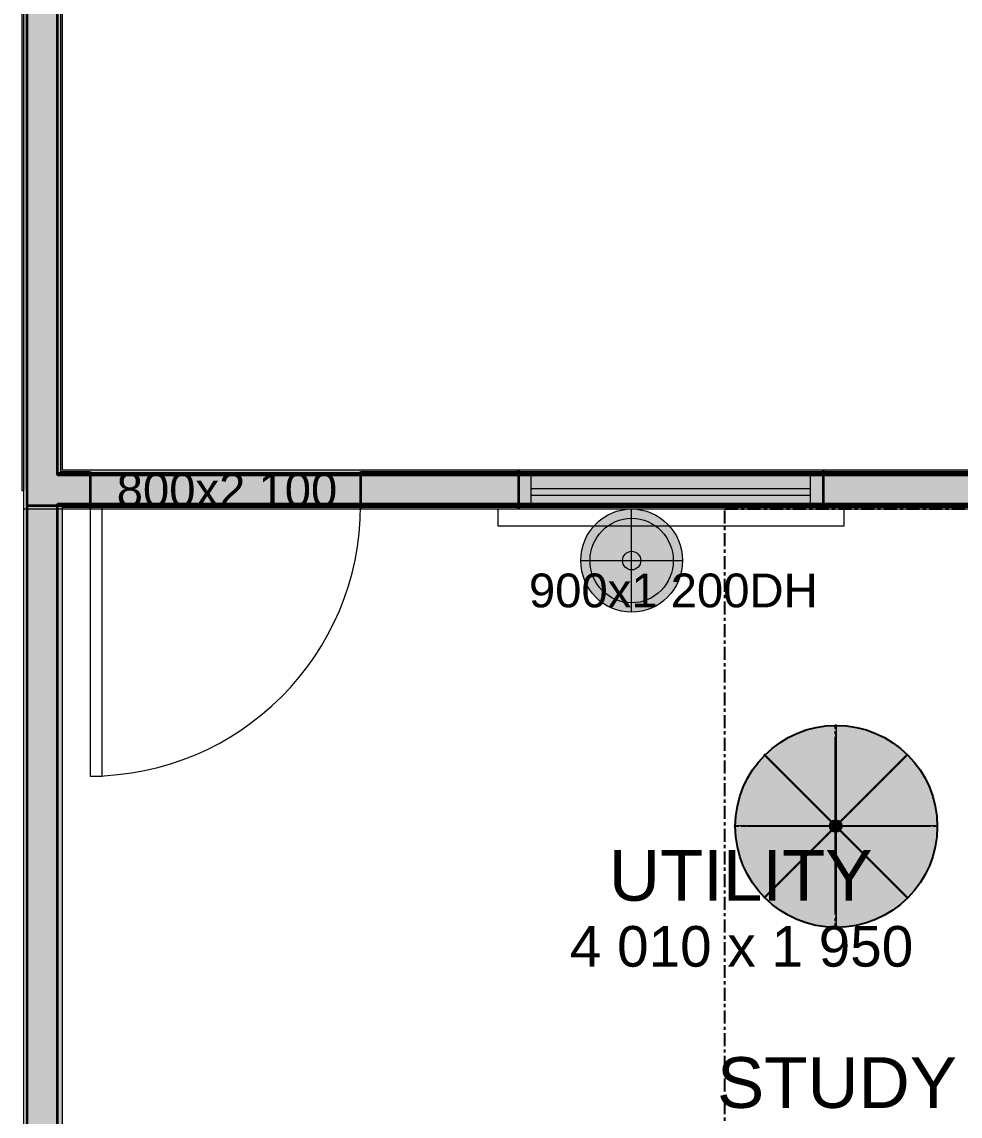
# Model space of a CAD drawing. Header units: inches. Extents: x -2190 to 40245, y -11272 to 33470.
# Drawn here: x 8062 to 10838, y 13514 to 16751 of the extents above; entities that cross this region are included whole.
import ezdxf

# ---------------------------------------------------------------- set-up
doc = ezdxf.new("R2010")
doc.units = ezdxf.units.IN
doc.header["$LTSCALE"] = 96
doc.header["$MEASUREMENT"] = 0
doc.linetypes.add('DASHDOT', pattern=[0.7, 0.4, -0.1, 0.1, -0.1])
for name, color, linetype, lineweight, true_color in [('Architectural Blocks-2', 7, 'DASHDOT', 25, 0x008000), ('Doors-2', 7, 'Continuous', 18, 0x800080), ('Doors_ Labels-2', 7, 'Continuous', 18, 0x000080), ('Fixtures_ Exterior-2', 7, 'Continuous', 18, 0x008080), ('Furniture_ Interior-2', 7, 'Continuous', 25, 0x800080), ('Room Labels-1', 7, 'Continuous', 18, 0x008080), ('Room Labels-2', 7, 'Continuous', 18, 0x008080), ('Rooms_ Interior Dimensions-1', 7, 'Continuous', 18, 0x008080), ('Walls_  Normal-1', 7, 'Continuous', 35, 0x000000), ('Walls_  Normal-2', 7, 'Continuous', 35, 0x000000), ('Walls_  Normal-3', 7, 'Continuous', 35, 0x000000), ('Walls_  Normal-Ext T_Frame - 600 OC - Int_PB Ext_WRC cladding-L1-1', 7, 'Continuous', 35, 0x000000), ('Walls_  Normal-Ext T_Frame - 600 OC - Int_PB Ext_WRC cladding-L1-2', 7, 'Continuous', 35, 0x000000), ('Walls_  Normal-Ext T_Frame - 600 OC - Int_PB Ext_WRC cladding-L1-3', 7, 'Continuous', 35, 0x000000), ('Walls_  Normal-Ext T_Frame - 600 OC - Int_PB Ext_WRC cladding-L2-1', 7, 'Continuous', 35, 0x000000), ('Walls_  Normal-Ext T_Frame - 600 OC - Int_PB Ext_WRC cladding-L2-2', 7, 'Continuous', 35, 0x000000), ('Walls_  Normal-Ext T_Frame - 600 OC - Int_PB Ext_WRC cladding-L2-3', 7, 'Continuous', 35, 0x000000), ('Walls_  Normal-Ext T_Frame - 600 OC - Int_PB Ext_WRC cladding-L3-1', 7, 'Continuous', 35, 0x000000), ('Walls_  Normal-Ext T_Frame - 600 OC - Int_PB Ext_WRC cladding-L3-2', 7, 'Continuous', 35, 0x000000), ('Walls_  Normal-Ext T_Frame - 600 OC - Int_PB Ext_WRC cladding-L3-3', 7, 'Continuous', 35, 0x000000), ('Walls_  Normal-Ext T_Frame - 600 OC - Int_PB Ext_WRC cladding-L4-1', 7, 'Continuous', 35, 0x000000), ('Walls_  Normal-Ext T_Frame - 600 OC - Int_PB Ext_WRC cladding-L4-2', 7, 'Continuous', 35, 0x000000), ('Walls_  Normal-Ext T_Frame - 600 OC - Int_PB Ext_WRC cladding-L4-3', 7, 'Continuous', 35, 0x000000), ('Walls_  Normal-Int S_Frame - 600 OC - PB both sides-L1-1', 7, 'Continuous', 35, 0x000000), ('Walls_  Normal-Int S_Frame - 600 OC - PB both sides-L1-2', 7, 'Continuous', 35, 0x000000), ('Walls_  Normal-Int S_Frame - 600 OC - PB both sides-L2-1', 7, 'Continuous', 35, 0x000000), ('Walls_  Normal-Int S_Frame - 600 OC - PB both sides-L2-2', 7, 'Continuous', 35, 0x000000), ('Walls_  Normal-Int S_Frame - 600 OC - PB both sides-L3-1', 7, 'Continuous', 35, 0x000000), ('Walls_  Normal-Int S_Frame - 600 OC - PB both sides-L3-2', 7, 'Continuous', 35, 0x000000), ('Walls_  Normal-Int S_Frame - 600 OC - PB both sides-L4-1', 7, 'Continuous', 35, 0x000000), ('Walls_  Normal-Int S_Frame - 600 OC - PB both sides-L4-2', 7, 'Continuous', 35, 0x000000), ('Windows-3', 7, 'Continuous', 18, 0x000000), ('Windows_ Labels-3', 7, 'Continuous', 9, 0x000080)]:
    doc.layers.add(name, color=color, linetype=linetype, lineweight=lineweight, true_color=true_color)

# ---------------------------------------------------------------- blocks, each defined once
blk = doc.blocks.new('Seating_Ottomans_Round Ottoman')
at = {"color": 216, "linetype": 'Continuous', "lineweight": 18, "true_color": 0x800080}
for p, q in [((-1.3, 470.7), (-1.3, 477.2)), ((1.1, 477.2), (1.1, 255.3)), ((-1.3, 459.1), (-1.3, 466.2)), ((-1.3, 255.3), (-1.3, 452.7)), ((-0.1, 459.2), (-1, 453.6)), ((-0.1, 458.4), (-0.1, 450.6)), ((-169.4, 411.6), (-9.5, 251.7)), ((170.9, 409.9), (11, 250)), ((-230.2, 239.4), (-236.7, 239.4)), ((-218.6, 239.4), (-225.7, 239.4)), ((-218.7, 240.6), (-213.1, 239.8)), ((-14.8, 239.4), (-210.2, 239.4)), ((-13.3, 247.3), (-13.1, 248.1)), ((-11.4, 249.9), (-11.2, 250)), ((-9.5, 251.7), (-9.4, 251.9)), ((14.5, 241.8), (236.5, 241.8)), ((209.9, 239.4), (14.5, 239.4)), ((225.5, 239.4), (218.2, 239.4)), ((236.5, 239.4), (229.7, 239.4)), ((-171.1, 71.3), (-11.2, 231.2)), ((-9.5, 229.5), (-169.4, 69.6)), ((-1.3, 30.6), (-1.3, 226)), ((169.2, 69.6), (9.2, 229.5)), ((-169.4, 69.6), (-171.1, 71.3)), ((-1.3, 15), (-1.3, 22.3)), ((-1.3, 4), (-1.3, 10.8))]:
    blk.add_line(p, q, dxfattribs=at)
for points in [[(-1.3, 478), (-1.3, 481.2), (1.1, 481.2), (1.1, 477.8)], [(-11.2, 250), (-171.1, 409.9), (-169.4, 411.6)], [(9.2, 251.7), (169.2, 411.6), (170.9, 409.9)], [(-237.5, 239.4), (-240.8, 239.4), (-240.8, 241.8), (-14.8, 241.8)], [(209.9, 240.6), (218.4, 240.6), (212.9, 239.8)], [(237.2, 241.8), (240.5, 241.8), (240.5, 239.4), (237.1, 239.4)], [(1.1, 226), (1.1, 0), (-1.3, 0), (-1.3, 3.4)], [(11, 231.2), (170.9, 71.3), (169.2, 69.6)], [(-1, 27.6), (-0.1, 22.1), (-0.1, 22.8)]]:
    blk.add_lwpolyline(points, dxfattribs=at)
blk.add_lwpolyline([(-13.1, 233.1), (-15.1, 240.6), (-13.1, 248.1), (-7.6, 253.6), (-0.1, 255.6), (7.4, 253.6), (12.8, 248.1), (14.9, 240.6), (12.8, 233.1), (7.4, 227.6), (-0.1, 225.6), (-7.6, 227.6)], close=True, dxfattribs=at)
at = {"color": 216, "true_color": 0x800080}
blk.add_circle((1.1, 239.7), 239.7, dxfattribs=at)
at = {"color": 7, "true_color": 0xffffff}
for points in [[(1.1, 479.4), (-224.2, 321.7), (-238.6, 239.7), (-235, 281.3)], [(1.1, 479.4), (-238.6, 239.7), (-224.2, 157.7), (-235, 198.1)], [(1.1, 479.4), (-182.5, 393.8), (-224.2, 321.7), (-206.5, 359.5)], [(1.1, 479.4), (-224.2, 157.7), (-182.5, 85.6), (-206.5, 119.8)], [(1.1, 479.4), (-118.8, 447.3), (-182.5, 393.8), (-153, 423.3)], [(1.1, 479.4), (-182.5, 85.6), (-118.8, 32.1), (-153, 56.1)], [(1.1, 479.4), (-40.5, 475.7), (-118.8, 447.3), (-80.9, 464.9)], [(1.1, 479.4), (-118.8, 32.1), (-40.5, 3.6), (-80.9, 14.5)], [(1.1, 479.4), (-40.5, 3.6), (42.7, 3.6), (1.1, 0)], [(1.1, 479.4), (42.7, 3.6), (120.9, 32.1), (83, 14.5)], [(1.1, 479.4), (120.9, 32.1), (184.7, 85.6), (155.1, 56.1)], [(1.1, 479.4), (184.7, 85.6), (226.3, 157.7), (208.6, 119.8)], [(1.1, 479.4), (226.3, 157.7), (240.8, 239.7), (237.1, 198.1)], [(1.1, 479.4), (240.8, 239.7), (226.3, 321.7), (237.1, 281.3)], [(1.1, 479.4), (226.3, 321.7), (184.7, 393.8), (208.6, 359.5)], [(1.1, 479.4), (184.7, 393.8), (120.9, 447.3), (155.1, 423.3)], [(1.1, 479.4), (120.9, 447.3), (42.7, 475.7), (83, 464.9)]]:
    blk.add_solid(points, dxfattribs=at)
at = {"color": 7, "linetype": 'Continuous', "lineweight": 18, "true_color": 0xffffff}
for points in [[(-7.6, 227.6), (-13.1, 233.1), (-13.1, 248.1), (-15.1, 240.6)], [(-7.6, 227.6), (-13.1, 248.1), (-0.1, 255.6), (-7.6, 253.6)], [(-7.6, 227.6), (-0.1, 255.6), (12.8, 248.1), (7.4, 253.6)], [(-7.6, 227.6), (12.8, 248.1), (12.8, 233.1), (14.9, 240.6)], [(-7.6, 227.6), (12.8, 233.1), (-0.1, 225.6), (7.4, 227.6)]]:
    blk.add_solid(points, dxfattribs=at)
blk = doc.blocks.new('Garage Items_Garbage Cans_Round Garbage')
at = {"color": 18, "linetype": 'Continuous', "lineweight": 18, "true_color": 0x000000}
for p, q in [((-0.8, 0), (-0.8, 220.6)), ((110.8, 109.7), (-110.8, 109.7))]:
    blk.add_line(p, q, dxfattribs=at)
at = {"color": 136, "true_color": 0x008080}
blk.add_circle((-0.5, 110.3), 110.3, dxfattribs=at)
at = {"color": 18, "linetype": 'Continuous', "lineweight": 18, "true_color": 0x000000}
for radius in [90.3, 19.8]:
    blk.add_circle((-0.5, 110.3), radius, dxfattribs=at)
at = {"color": 7, "true_color": 0xffffff}
for points in [[(-0.5, 220.6), (-104.2, 148), (-110.8, 110.3), (-109.1, 129.5)], [(-0.5, 220.6), (-110.8, 110.3), (-104.2, 72.6), (-109.1, 91.1)], [(-0.5, 220.6), (-85, 181.2), (-104.2, 148), (-96, 165.5)], [(-0.5, 220.6), (-104.2, 72.6), (-85, 39.4), (-96, 55.2)], [(-0.5, 220.6), (-55.7, 205.8), (-85, 181.2), (-71.4, 194.8)], [(-0.5, 220.6), (-85, 39.4), (-55.7, 14.8), (-71.4, 25.8)], [(-0.5, 220.6), (-19.7, 218.9), (-55.7, 205.8), (-38.2, 214)], [(-0.5, 220.6), (-55.7, 14.8), (-19.7, 1.7), (-38.2, 6.7)], [(-0.5, 220.6), (-19.7, 1.7), (18.6, 1.7), (-0.5, 0)], [(-0.5, 220.6), (18.6, 1.7), (54.6, 14.8), (37.2, 6.7)], [(-0.5, 220.6), (54.6, 14.8), (84, 39.4), (70.4, 25.8)], [(-0.5, 220.6), (84, 39.4), (103.1, 72.6), (95, 55.2)], [(-0.5, 220.6), (103.1, 72.6), (109.8, 110.3), (108.1, 91.1)], [(-0.5, 220.6), (109.8, 110.3), (103.1, 148), (108.1, 129.5)], [(-0.5, 220.6), (103.1, 148), (84, 181.2), (95, 165.5)], [(-0.5, 220.6), (84, 181.2), (54.6, 205.8), (70.4, 194.8)], [(-0.5, 220.6), (54.6, 205.8), (18.6, 218.9), (37.2, 214)]]:
    blk.add_solid(points, dxfattribs=at)

msp = doc.modelspace()

# ---------------------------------------------------------------- linework, layer by layer
at = {"layer": 'Architectural Blocks-2'}
for p, q in [((10142, 12847.5), (10142, 15310)), ((10142, 15310), (12195, 15310))]:
    msp.add_line(p, q, dxfattribs=at)
at = {"layer": 'Doors-2', "color": 216, "linetype": 'Continuous', "lineweight": 18, "true_color": 0x800080}
for p, q in [((8264.5, 15320), (8264.5, 14520)), ((8299.5, 15320), (8264.5, 15320)), ((8299.5, 15320), (8299.5, 14520)), ((8264.5, 14520), (8299.5, 14520))]:
    msp.add_line(p, q, dxfattribs=at)
msp.add_arc((8264.5, 15320), 800, 270, 0, dxfattribs=at)
at = {"layer": 'Walls_  Normal-1', "color": 8, "true_color": 0x808080}
for points in [[(8167.5, 29015), (8167.5, 13355), (8077.5, 29105), (8077.5, 13310)], [(8167.5, 15415), (12252.5, 15415), (8167.5, 15325), (12210, 15325)]]:
    msp.add_solid(points, dxfattribs=at)
at = {"layer": 'Walls_  Normal-1', "color": 1, "true_color": 0xff0000}
for points in [[(8182.5, 29005), (8182.5, 15425), (8167.5, 29015), (8167.5, 15415)], [(8182.5, 15315), (8182.5, 13365), (8167.5, 15325), (8167.5, 13355)]]:
    msp.add_solid(points, dxfattribs=at)
at = {"layer": 'Walls_  Normal-2'}
for p, q in [((8264.5, 15420), (8264.5, 15310)), ((9064.5, 15420), (9064.5, 15310))]:
    msp.add_line(p, q, dxfattribs=at)
at = {"layer": 'Walls_  Normal-2', "color": 1, "true_color": 0xff0000}
for points in [[(8062.5, 15365), (8062.5, 29120), (8077.5, 15365), (8077.5, 29105)], [(8182.5, 15310), (8182.5, 8960.3), (8167.5, 15320), (8167.5, 8950.3)], [(8182.5, 15310), (8182.5, 8960.3), (8167.5, 15320), (8167.5, 8950.3)]]:
    msp.add_solid(points, dxfattribs=at)
at = {"layer": 'Walls_  Normal-2', "color": 8, "true_color": 0x808080}
for points in [[(8077.5, 15365), (8077.5, 29105), (8167.5, 15410), (8167.5, 29015)], [(8077.5, 15365), (8167.5, 15410), (8077.5, 15365), (8167.5, 15320)], [(8077.5, 15365), (8167.5, 15410), (8077.5, 15365), (8167.5, 15320)], [(8167.5, 15410), (8264.5, 15410), (8167.5, 15320), (8264.5, 15320)], [(9064.5, 15410), (12252.5, 15410), (9064.5, 15320), (12210, 15320)], [(8167.5, 15320), (8167.5, 3430), (8077.5, 15365), (8077.5, 3340)], [(8167.5, 15320), (8167.5, 3430), (8077.5, 15365), (8077.5, 3340)]]:
    msp.add_solid(points, dxfattribs=at)
at = {"layer": 'Walls_  Normal-3'}
for p, q in [((9532.5, 15310), (9532.5, 15425)), ((10432.5, 15425), (10432.5, 15310))]:
    msp.add_line(p, q, dxfattribs=at)
at = {"layer": 'Walls_  Normal-3', "color": 8, "true_color": 0x808080}
for points in [[(8167.5, 29015), (8167.5, 15410), (8077.5, 29105), (8077.5, 15320)], [(8167.5, 15410), (9532.5, 15410), (8077.5, 15320), (9532.5, 15320)], [(10432.5, 15410), (11332.5, 15410), (10432.5, 15320), (11332.5, 15320)]]:
    msp.add_solid(points, dxfattribs=at)
at = {"layer": 'Walls_  Normal-3', "color": 1, "true_color": 0xff0000}
for points in [[(8182.5, 29005), (8182.5, 15425), (8167.5, 29015), (8167.5, 15410)], [(8182.5, 15425), (9532.5, 15425), (8167.5, 15410), (9532.5, 15410)], [(10432.5, 15425), (11332.5, 15425), (10432.5, 15410), (11332.5, 15410)]]:
    msp.add_solid(points, dxfattribs=at)
at = {"layer": 'Walls_  Normal-Ext T_Frame - 600 OC - Int_PB Ext_WRC cladding-L1-1', "color": 18, "linetype": 'Continuous', "lineweight": 0, "true_color": 0x000000}
for p, q in [((8182.5, 15425), (8182.5, 29005)), ((8182.5, 13365), (8182.5, 15315))]:
    msp.add_line(p, q, dxfattribs=at)
at = {"layer": 'Walls_  Normal-Ext T_Frame - 600 OC - Int_PB Ext_WRC cladding-L1-2', "color": 18, "linetype": 'Continuous', "lineweight": 0, "true_color": 0x000000}
for p, q in [((8062.5, 29120), (8062.5, 15365)), ((8062.5, 15365), (8067.5, 15365)), ((8182.5, 8960.3), (8182.5, 15310)), ((8182.5, 8960.3), (8182.5, 15310))]:
    msp.add_line(p, q, dxfattribs=at)
at = {"layer": 'Walls_  Normal-Ext T_Frame - 600 OC - Int_PB Ext_WRC cladding-L1-3', "color": 18, "linetype": 'Continuous', "lineweight": 0, "true_color": 0x000000}
for p, q in [((8182.5, 15425), (8182.5, 29005)), ((9532.5, 15425), (8182.5, 15425)), ((11332.5, 15425), (10432.5, 15425))]:
    msp.add_line(p, q, dxfattribs=at)
at = {"layer": 'Walls_  Normal-Ext T_Frame - 600 OC - Int_PB Ext_WRC cladding-L2-1', "color": 18, "linetype": 'Continuous', "lineweight": 35, "true_color": 0x000000}
for p, q in [((8167.5, 15415), (8167.5, 29015)), ((8167.5, 13355), (8167.5, 15325))]:
    msp.add_line(p, q, dxfattribs=at)
at = {"layer": 'Walls_  Normal-Ext T_Frame - 600 OC - Int_PB Ext_WRC cladding-L2-2', "color": 18, "linetype": 'Continuous', "lineweight": 35, "true_color": 0x000000}
for p, q in [((8077.5, 29105), (8077.5, 15365)), ((8167.5, 8950.3), (8167.5, 15320)), ((8167.5, 8950.3), (8167.5, 15320))]:
    msp.add_line(p, q, dxfattribs=at)
at = {"layer": 'Walls_  Normal-Ext T_Frame - 600 OC - Int_PB Ext_WRC cladding-L2-3', "color": 18, "linetype": 'Continuous', "lineweight": 35, "true_color": 0x000000}
for p, q in [((8167.5, 15410), (8167.5, 29015)), ((9532.5, 15410), (8167.5, 15410)), ((11332.5, 15410), (10432.5, 15410))]:
    msp.add_line(p, q, dxfattribs=at)
at = {"layer": 'Walls_  Normal-Ext T_Frame - 600 OC - Int_PB Ext_WRC cladding-L3-1', "color": 18, "linetype": 'Continuous', "lineweight": 35, "true_color": 0x000000}
msp.add_line((8077.5, 29105), (8077.5, 13310), dxfattribs=at)
at = {"layer": 'Walls_  Normal-Ext T_Frame - 600 OC - Int_PB Ext_WRC cladding-L3-2', "color": 18, "linetype": 'Continuous', "lineweight": 35, "true_color": 0x000000}
for p, q in [((8167.5, 15410), (8167.5, 29015)), ((8077.5, 15365), (8077.5, 3340)), ((8077.5, 15365), (8077.5, 3340))]:
    msp.add_line(p, q, dxfattribs=at)
at = {"layer": 'Walls_  Normal-Ext T_Frame - 600 OC - Int_PB Ext_WRC cladding-L3-3', "color": 18, "linetype": 'Continuous', "lineweight": 35, "true_color": 0x000000}
for p, q in [((8077.5, 29105), (8077.5, 15320)), ((8077.5, 15320), (9532.5, 15320)), ((10432.5, 15320), (11332.5, 15320))]:
    msp.add_line(p, q, dxfattribs=at)
at = {"layer": 'Walls_  Normal-Ext T_Frame - 600 OC - Int_PB Ext_WRC cladding-L4-1', "color": 18, "linetype": 'Continuous', "lineweight": 0, "true_color": 0x000000}
msp.add_line((8067.5, 29120), (8067.5, 13310), dxfattribs=at)
at = {"layer": 'Walls_  Normal-Ext T_Frame - 600 OC - Int_PB Ext_WRC cladding-L4-2', "color": 18, "linetype": 'Continuous', "lineweight": 0, "true_color": 0x000000}
for p, q in [((8177.5, 15420), (8177.5, 29005)), ((8067.5, 15365), (8067.5, 3325)), ((8067.5, 15365), (8067.5, 3325))]:
    msp.add_line(p, q, dxfattribs=at)
at = {"layer": 'Walls_  Normal-Ext T_Frame - 600 OC - Int_PB Ext_WRC cladding-L4-3', "color": 18, "linetype": 'Continuous', "lineweight": 0, "true_color": 0x000000}
for p, q in [((8067.5, 29120), (8067.5, 15310)), ((8067.5, 15310), (9532.5, 15310)), ((10432.5, 15310), (11332.5, 15310))]:
    msp.add_line(p, q, dxfattribs=at)
at = {"layer": 'Walls_  Normal-Int S_Frame - 600 OC - PB both sides-L1-1', "color": 18, "linetype": 'Continuous', "lineweight": 0, "true_color": 0x000000}
msp.add_line((12252.5, 15425), (8182.5, 15425), dxfattribs=at)
at = {"layer": 'Walls_  Normal-Int S_Frame - 600 OC - PB both sides-L1-2', "color": 18, "linetype": 'Continuous', "lineweight": 0, "true_color": 0x000000}
for p, q in [((8264.5, 15420), (8177.5, 15420)), ((12252.5, 15420), (9064.5, 15420))]:
    msp.add_line(p, q, dxfattribs=at)
at = {"layer": 'Walls_  Normal-Int S_Frame - 600 OC - PB both sides-L2-1', "color": 18, "linetype": 'Continuous', "lineweight": 35, "true_color": 0x000000}
msp.add_line((12252.5, 15415), (8167.5, 15415), dxfattribs=at)
at = {"layer": 'Walls_  Normal-Int S_Frame - 600 OC - PB both sides-L2-2', "color": 18, "linetype": 'Continuous', "lineweight": 35, "true_color": 0x000000}
for p, q in [((8264.5, 15410), (8167.5, 15410)), ((12252.5, 15410), (9064.5, 15410))]:
    msp.add_line(p, q, dxfattribs=at)
at = {"layer": 'Walls_  Normal-Int S_Frame - 600 OC - PB both sides-L3-1', "color": 18, "linetype": 'Continuous', "lineweight": 35, "true_color": 0x000000}
msp.add_line((8167.5, 15325), (12210, 15325), dxfattribs=at)
at = {"layer": 'Walls_  Normal-Int S_Frame - 600 OC - PB both sides-L3-2', "color": 18, "linetype": 'Continuous', "lineweight": 35, "true_color": 0x000000}
for p, q in [((8167.5, 15320), (8264.5, 15320)), ((9064.5, 15320), (12210, 15320))]:
    msp.add_line(p, q, dxfattribs=at)
at = {"layer": 'Walls_  Normal-Int S_Frame - 600 OC - PB both sides-L4-1', "color": 18, "linetype": 'Continuous', "lineweight": 0, "true_color": 0x000000}
msp.add_line((8182.5, 15315), (12195, 15315), dxfattribs=at)
at = {"layer": 'Walls_  Normal-Int S_Frame - 600 OC - PB both sides-L4-2', "color": 18, "linetype": 'Continuous', "lineweight": 0, "true_color": 0x000000}
for p, q in [((8182.5, 15310), (8264.5, 15310)), ((9064.5, 15310), (12195, 15310))]:
    msp.add_line(p, q, dxfattribs=at)
at = {"layer": 'Windows-3'}
for p, q in [((10432.5, 15425), (9532.5, 15425)), ((9532.5, 15410), (9569.5, 15410)), ((9532.5, 15323), (9532.5, 15410)), ((9569.5, 15323), (9569.5, 15410)), ((10395.5, 15410), (10432.5, 15410)), ((10395.5, 15323), (10395.5, 15410)), ((10432.5, 15323), (10432.5, 15410)), ((9569.5, 15370.5), (10395.5, 15370.5)), ((9569.5, 15350.5), (10395.5, 15350.5)), ((9470, 15310), (9470, 15260)), ((9532.5, 15323), (9569.5, 15323)), ((10395.5, 15323), (10432.5, 15323)), ((10495, 15260), (10495, 15310)), ((9470, 15260), (10495, 15260))]:
    msp.add_line(p, q, dxfattribs=at)

# ---------------------------------------------------------------- block references
at = {"layer": 'Fixtures_ Exterior-2', "linetype": 'Continuous', "lineweight": 0, "xscale": 1.363636404275894, "yscale": 1.384672522544861}
msp.add_blockref('Garage Items_Garbage Cans_Round Garbage', (9867, 15004.5), dxfattribs=at)
at = {"layer": 'Furniture_ Interior-2', "linetype": 'Continuous', "lineweight": 0, "xscale": 1.246753260493279, "yscale": 1.246445402503014}
msp.add_blockref('Seating_Ottomans_Round Ottoman', (10470.4, 14072.1), dxfattribs=at)

# ---------------------------------------------------------------- texts
at = {"layer": 'Doors_ Labels-2', "color": 176, "lineweight": 0, "true_color": 0x000080, "insert": (8343, 15315.1), "char_height": 100, "width": 715, "attachment_point": 7}
msp.add_mtext('\\fArial|b0|i0|c0|p0;800x2 100', dxfattribs=at)
at = {"layer": 'Room Labels-1', "color": 136, "lineweight": 18, "true_color": 0x008080, "insert": (10188.8, 14148.9), "char_height": 150, "width": 913.5, "attachment_point": 8}
msp.add_mtext('\\fArial|b0|i0|c0|p0;UTILITY', dxfattribs=at)
at = {"layer": 'Room Labels-2', "color": 136, "lineweight": 18, "true_color": 0x008080, "insert": (10473.8, 13536.3), "char_height": 150, "width": 843, "attachment_point": 8}
msp.add_mtext('\\fArial|b0|i0|c0|p0;STUDY', dxfattribs=at)
at = {"layer": 'Rooms_ Interior Dimensions-1', "color": 136, "lineweight": 0, "true_color": 0x008080, "insert": (9683.5, 13954.6), "char_height": 120, "width": 1092, "attachment_point": 7}
msp.add_mtext('\\fArial|b0|i0|c0|p0;4 010 x 1 950', dxfattribs=at)
at = {"layer": 'Windows_ Labels-3', "color": 176, "lineweight": 0, "true_color": 0x000080, "insert": (9562.5, 15017.6), "char_height": 100, "width": 925, "attachment_point": 7}
msp.add_mtext('\\fArial|b0|i0|c0|p0;900x1 200DH', dxfattribs=at)

doc.saveas('drawing.dxf')
